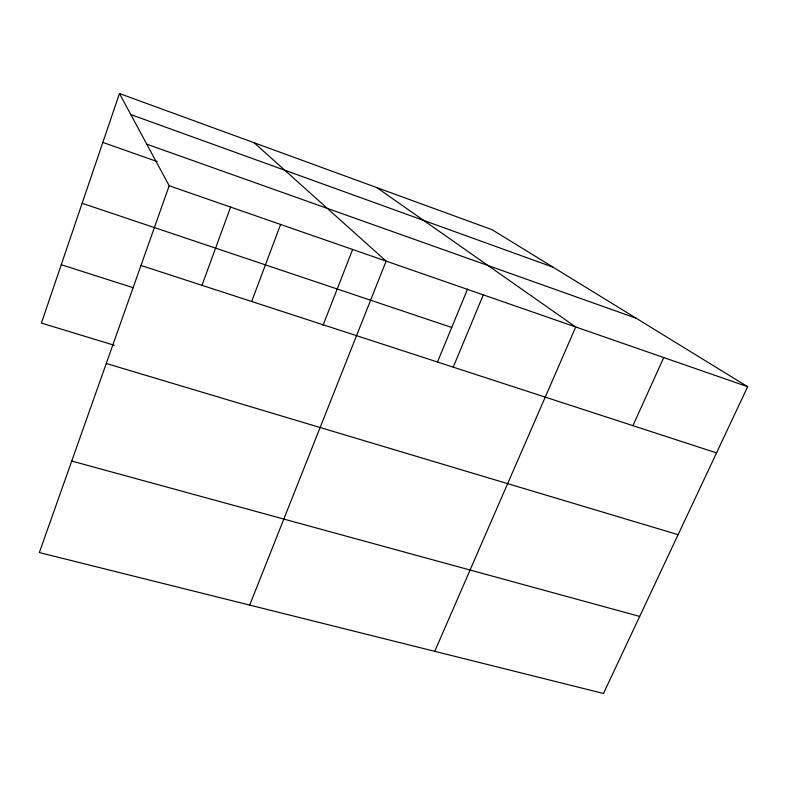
<?xml version="1.0" encoding="UTF-8"?>
<svg xmlns="http://www.w3.org/2000/svg" width="787" height="787" viewBox="0 0 787 787"><rect width="100%" height="100%" fill="white"/><g stroke="black" fill="none" stroke-linecap="round" stroke-linejoin="round"><path stroke-width="1.18" d="M119.457 93.525L169.185 185.752L39.35 552.553L603.472 693.475L747.65 386.702L492.082 229.715L119.457 93.525L41.406 323.083L114.282 345.267M201.885 285.583L230.689 206.863M251.653 301.5L280.605 224.452M323.024 325.375L352.566 249.597M249.705 605.105L386.112 261.107L254.142 142.752M437.415 362.158L467.596 289.036M453.233 367.145L483.297 294.869M434.749 651.331L575.73 326.979L376.757 187.562M632.915 425.659L663.746 357.554M71.735 461.044L639.674 616.428M106.275 363.496L678.109 534.668M61.248 264.707L133.347 287.757M140.971 265.455L716.544 452.899M82.133 203.292L451.728 327.471M169.185 185.752L747.65 386.702M102.831 142.417L157.134 161.542M146.775 144.188L636.152 318.214M130.809 114.577L553.074 267.187"/></g></svg>
